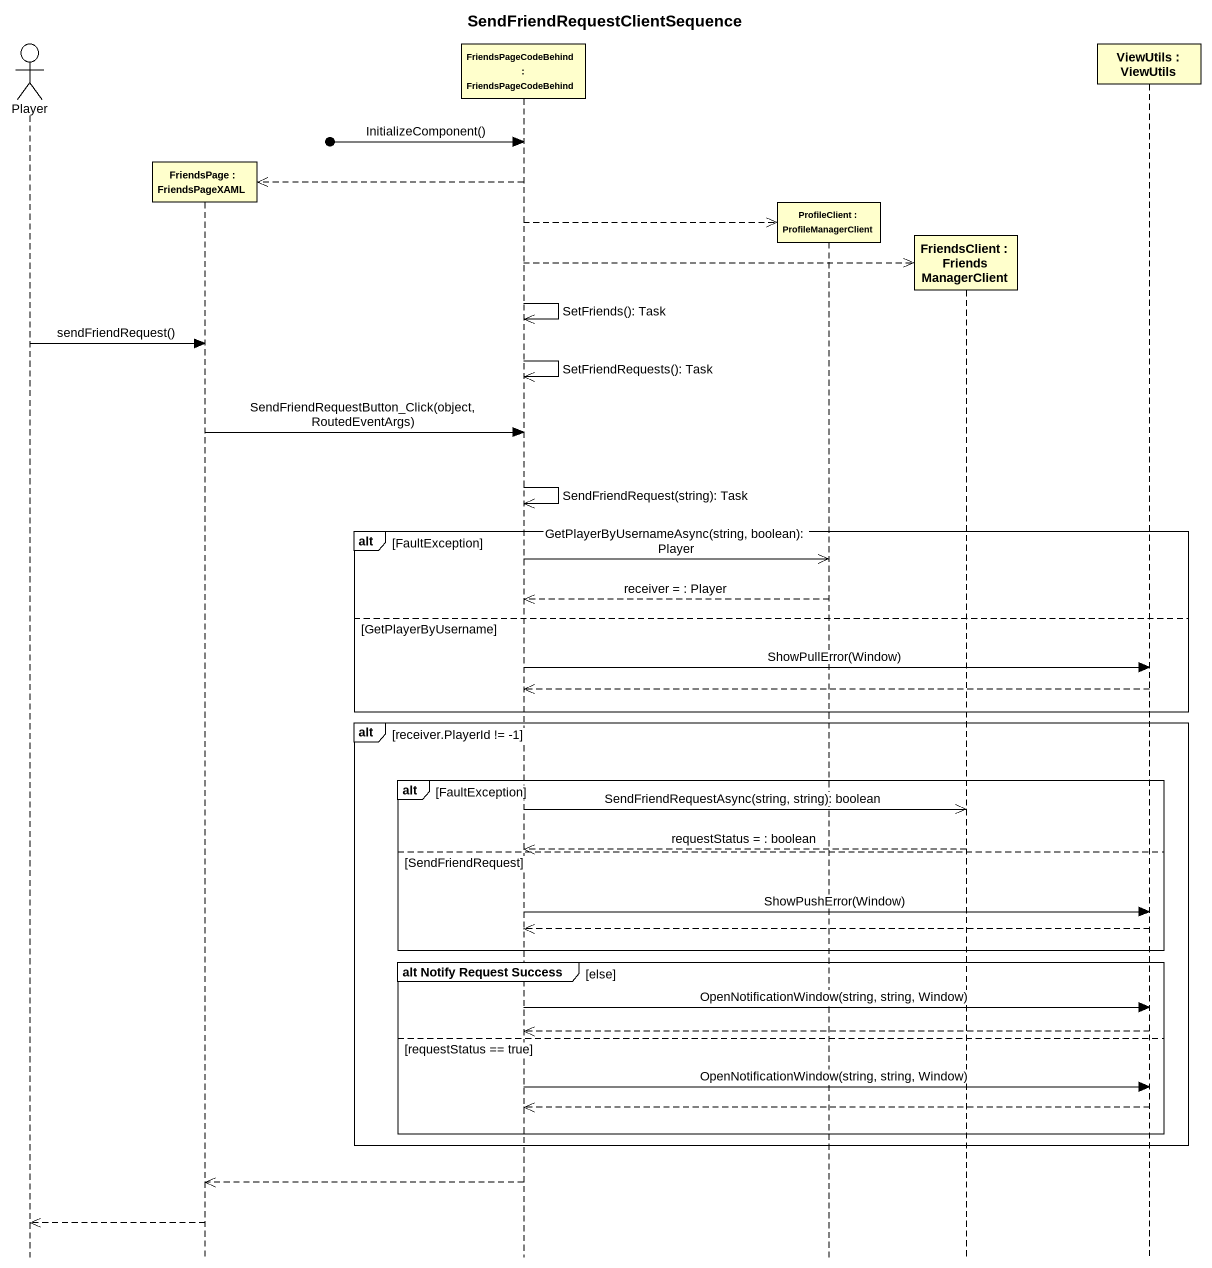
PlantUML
@startuml
title SendFriendRequestClientSequence
hide footbox
actor Player
participant "FriendsPage : FriendsPageXAML" as FriendsPage
participant "FriendsPageCodeBehind : FriendsPageCodeBehind" as FriendsPageCodeBehind
participant "ProfileClient : ProfileManagerClient" as ProfileClient
participant "FriendsClient : FriendsManagerClient" as FriendsClient
participant "ViewUtils : ViewUtils" as ViewUtils

[o-> FriendsPageCodeBehind : InitializeComponent()
FriendsPageCodeBehind -->> FriendsPage **
FriendsPageCodeBehind -->> ProfileClient **
FriendsPageCodeBehind -->> FriendsClient **
FriendsPageCodeBehind ->> FriendsPageCodeBehind : SetFriends(): Task
Player -> FriendsPage : sendFriendRequest()
FriendsPageCodeBehind ->> FriendsPageCodeBehind : SetFriendRequests(): Task
FriendsPage -> FriendsPageCodeBehind : SendFriendRequestButton_Click(object, RoutedEventArgs)
FriendsPageCodeBehind ->> FriendsPageCodeBehind : SendFriendRequest(string): Task
alt FaultException
  FriendsPageCodeBehind ->> ProfileClient : GetPlayerByUsernameAsync(string, boolean): Player
  ProfileClient -->> FriendsPageCodeBehind : receiver = : Player
else GetPlayerByUsername
  FriendsPageCodeBehind -> ViewUtils : ShowPullError(Window)
  ViewUtils -->> FriendsPageCodeBehind
end
alt receiver.PlayerId != -1
  alt FaultException
    FriendsPageCodeBehind ->> FriendsClient : SendFriendRequestAsync(string, string): boolean
    FriendsClient -->> FriendsPageCodeBehind : requestStatus = : boolean
  else SendFriendRequest
    FriendsPageCodeBehind -> ViewUtils : ShowPushError(Window)
    ViewUtils -->> FriendsPageCodeBehind
  end
  group alt Notify Request Success [else]
    FriendsPageCodeBehind -> ViewUtils : OpenNotificationWindow(string, string, Window)
    ViewUtils -->> FriendsPageCodeBehind
  else requestStatus == true
    FriendsPageCodeBehind -> ViewUtils : OpenNotificationWindow(string, string, Window)
    ViewUtils -->> FriendsPageCodeBehind
  end
end
FriendsPageCodeBehind -->> FriendsPage
FriendsPage -->> Player
@enduml
